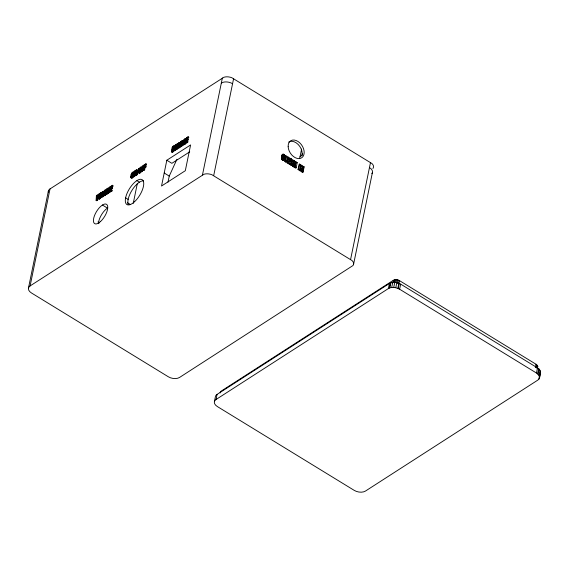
<?xml version="1.0" encoding="UTF-8"?>
<svg xmlns="http://www.w3.org/2000/svg" width="569" height="569" viewBox="0 0 569 569"><rect width="100%" height="100%" fill="white"/><g stroke="black" fill="none" stroke-linecap="round" stroke-linejoin="round"><path stroke-width="0.85" d="M98.608 198.652C101.858 198.133 102.32 188.695 98.963 194.975C95.955 203.503 105.087 195.743 101.054 192.756M133.637 172.692C132.435 170.544 130.258 175.921 130.706 177.115C131.88 179.313 134.092 173.879 133.637 172.692L134.192 173.552L133.559 173.168M134.263 173.076L133.551 172.094M141.311 167.748C140.116 165.593 137.94 170.977 138.388 172.172C139.561 174.37 141.773 168.936 141.311 167.748L141.944 168.132L141.603 169.903M141.944 168.132L141.062 167.051M139.014 172.556C139.142 174.334 141.34 171.98 141.34 171.063L140.714 170.679M179.569 146.795L180.636 141.596L182.585 140.586L182.621 145.628L181.781 146.169L181.141 145.778L181.162 143.722L180.394 146.261L179.569 146.795L180.209 147.179L181.027 146.653L181.347 145.081M171.987 151.454C172.322 153.417 174.676 150.365 174.427 149.234L173.787 148.85L172.99 149.363C171.923 153.758 171.767 145.6 174.043 147.328M539.476 377.98C540.671 374.558 541.61 369.843 537.563 367.951L400.661 284.116C397.304 282.217 392.909 281.541 389.424 283.462L217.073 394.409L216.028 399.516A8.101 4.822 11.6 0 0 217.351 406.551L354.252 490.386A8.101 4.822 11.6 0 0 365.483 491.047L537.833 380.092C540.906 378.321 539.156 374.26 536.51 373.051L537.755 366.272L536.034 364.252L399.53 280.659L397.347 279.777L395.227 279.656L393.328 280.297L221.135 391.152A4.218 2.504 11.6 0 0 220.267 392.909M103.515 195.274C106.495 196.988 106.993 190.935 107.271 189.434L106.638 189.043C107.626 193.396 100.998 199.52 104.269 190.565L105.087 190.039L105.727 190.43M185.807 141.837L185.394 143.843L184.861 144.185L184.271 143.36C180.423 147.84 184.868 135.052 185.458 140.017L184.655 140.529L185.295 140.92L186.091 140.408L186.127 139.156L185.323 138.68M184.655 140.529C184.925 137.57 182.293 144.547 184.036 143.232L184.904 143.751L184.584 144.298L183.524 144.917L183.325 144.121M108.985 191.653L108.487 193.211L107.968 193.545L107.328 193.154L107.52 189.918L106.73 193.538L106.118 193.929L106.759 194.321L107.37 193.929L107.847 191.76M108.658 190.7L108.786 188.46L108.153 188.069L107.975 191.056L109.191 187.393L110.045 186.845L110.678 187.237L109.675 192.443L109.07 192.834L108.43 192.443L109.099 188.929L107.328 193.154M178.396 147.549L179.164 147.058L179.448 142.357L180.089 142.748L179.797 147.442L179.036 147.933L178.396 147.549L178.488 146.496L176.689 148.644L177.329 149.035L179.128 146.887L178.061 146.212L178.73 143.957L178.545 145.899L178.061 146.212M99.184 195.295L97.598 200.224L96.737 200.772L96.104 200.38L96.403 195.629L97.121 195.167L97.761 195.558M283.17 156.852L284.073 156.255L283.526 155.173L283.028 155.493L283.575 156.575L284.991 156.667C284.073 151.205 279.905 155.998 283.035 159.085L283.554 158.438L282.38 155.799L282.729 154.263M283.526 158.765L282.843 158.701L282.786 157.705L281.363 157.627C282.75 163.602 286.058 158.851 283.526 155.173M97.121 195.167L96.858 198.481L98.06 194.562L98.807 194.079L99.447 194.47M284.258 159.889C282.864 160.543 281.456 158.63 281.854 157.307M179.036 147.933L179.128 146.887M184.861 144.185L184.904 143.751M181.006 143.281L181.881 143.516L181.006 143.281L181.817 141.496L183.182 142.435L183.36 141.105L182.357 140.586M181.241 143.125L181.959 141.731M139.241 171.93C143.324 165.593 137.044 168.531 139.867 172.315M184.669 143.616L184.192 143.929L185.167 140.081M100.436 193.723C98.657 203.965 99.589 191.013 100.613 194.413L99.973 194.022M99.355 194.065L100.464 194.726L99.81 197.884L99.17 197.493M131.517 176.689C134.497 167.976 130.685 176.511 132.399 177.201M132.164 173.552L132.79 173.936L132.193 177.258M139.825 172.13L140.863 168.445M174.15 146.069L174.861 146.674L174.711 147.833L173.915 148.345L173.282 147.954L174.078 147.442C173.04 141.041 168.858 158.907 173.787 148.85M104.319 193.78L104.959 194.171C103.8 195.871 104.568 190.679 105.087 190.039M184.221 143.793L184.761 143.452L185.423 140.209L184.534 139.69M108.43 192.443L109.035 192.052L110.045 186.845M28.478 288.021L48.386 191.02M30.114 285.915L203.958 174.263A8.101 4.822 11.6 0 1 211.903 174.733L352.055 260.559A8.101 4.822 11.6 0 1 352.993 265.531L179.569 377.439A8.101 4.822 11.6 0 1 168.339 376.785L31.437 292.95A8.101 4.822 11.6 0 1 30.114 285.915L50.022 188.915L223.88 77.263A8.101 4.822 11.6 0 1 231.818 77.725L371.97 163.552A8.101 4.822 11.6 0 1 372.908 168.524M103.622 195.715L102.669 196.326L103.594 191.803L102.953 191.412L102.029 195.935L102.982 195.323L103.622 195.715L103.473 196.44L101.687 197.585L100.528 196.895M102.953 191.412L102.128 191.945L101.047 197.194L102.833 196.049L102.982 195.323M105.116 193.417L105.813 189.569L106.638 189.043M111.254 190.8L110.614 190.409L111.567 189.797L112.207 190.188L112.057 190.914L110.272 192.059L109.632 191.668L110.713 186.419L112.484 185.274L113.124 185.665L112.029 187.016L111.744 188.41L112.47 187.941L111.83 187.55L111.104 188.019L111.389 186.625L112.484 185.274M110.614 190.409L111.83 187.55M109.632 191.668L111.417 190.523L111.567 189.797M110.948 188.766L111.588 189.157L112.47 187.941M134.44 171.191L133.374 176.39L134.078 175.935L134.668 173.061L134.974 175.359L135.6 175.743L136.147 175.394L137.214 170.195L136.588 169.811L135.913 170.245L135.358 172.955L135.017 170.821L134.44 171.191L135.073 171.575L135.642 171.205L135.017 170.821M130.785 177.727C132.762 179.228 134.007 175.707 134.056 174.199M132.862 176.091L134.007 176.774L134.704 176.319L135.152 174.164M134.974 175.359L135.522 175.01L136.588 169.811M133.246 203.382L137.264 183.83M143.253 167.357L142.506 167.841L142.798 166.433L143.829 165.152L142.122 166.248L141.055 171.447L141.88 170.913L142.357 168.58L143.253 167.357L143.886 167.748L142.983 168.965L142.506 171.305L141.681 171.831L140.543 171.148M143.68 165.871L144.306 166.255L143.424 166.817L143.139 168.225L143.886 167.748M143.175 170.081L144.242 164.882L145.941 163.787L146.574 164.171L146.425 164.889L145.543 165.458L144.91 165.074L144.626 166.482L145.372 165.999L145.998 166.383L145.849 167.122L145.102 167.599L144.618 169.939L143.801 170.465L143.175 170.081L143.993 169.555L144.476 167.215L145.372 165.999M144.91 165.074L145.941 163.787M166.824 160.238L161.539 186.02L185.309 170.714L190.601 144.939L166.824 160.238L171.874 163.324L189.697 151.852M173.282 147.954L173.403 146.937M172.841 150.7L173.83 147.378M168.004 182.165L169.249 176.091L176.952 159.249M174.733 149.91L175.202 147.606L175.921 147.143L175.444 149.448L176.077 149.839L176.902 149.306L177.969 144.106L177.336 143.722L176.511 144.249L176.07 146.389L175.359 146.845L175.999 147.236L176.433 145.095L175.8 144.711L174.975 145.237L173.908 150.436L174.733 149.91L175.366 150.294L175.842 147.99L175.202 147.606M175.359 146.845L175.8 144.711M175.444 149.448L176.269 148.922L177.336 143.722M184.676 142.542L184.043 142.15L184.171 141.51L185.309 140.778L185.949 141.169M184.036 143.232L184.434 141.901L184.043 142.15M187.5 139.007L186.291 141.837L187.237 141.233L187.877 141.617L187.727 142.342L185.956 143.48L185.323 143.089L186.39 137.89L188.147 136.759L188.787 137.143L188.638 137.876L187.699 138.48L187.414 139.86L188.14 139.398L187.5 139.007L186.781 139.469L187.983 140.138L188.14 139.398M186.781 139.469L187.066 138.089L188.147 136.759M187.983 140.138L187.265 140.6L186.931 142.229L187.877 141.617M202.464 174.96L222.372 77.96M213.695 175.615L233.61 78.614M214.392 401.629L215.438 396.522A8.101 4.822 11.6 0 1 217.073 394.409M284.955 156.603L285.453 156.29L286.243 156.767L285.745 157.087L284.955 156.603L285.61 155.493L288.227 157.101L287.573 158.21L288.227 157.101M285.453 156.29L285.61 155.493M288.063 157.89L287.288 157.414L286.385 161.824L285.887 162.144L284.841 161.496L285.745 157.087M284.841 161.496L285.332 161.183L286.243 156.767M285.887 162.144L286.193 160.671M290.766 159.476L289.578 158.751L289.301 160.131L290.211 160.693L290.062 161.432L289.144 160.871L288.81 162.499L290.012 163.232L289.372 164.27L287.125 162.898L288.191 157.698L288.689 157.378L290.923 158.744L290.275 159.797L289.088 159.071M287.125 162.898L287.622 162.578L288.689 157.378M289.144 160.871L288.654 161.191L289.564 161.752L290.211 160.693M289.372 164.27L290.012 163.232M290.275 159.797L290.923 158.744M290.489 159.996L290.987 159.676L291.776 160.159L291.278 160.479L290.489 159.996L291.143 158.886L293.76 160.486L293.106 161.596L292.331 161.119L292.822 160.799L293.597 161.276M290.987 159.676L291.143 158.886M292.822 160.799L291.918 165.209L291.42 165.529L290.375 164.889L291.278 160.479M290.375 164.889L290.866 164.569L291.776 160.159M291.57 164.797L291.876 163.324M295.247 164.427L295.688 162.286L296.179 161.966L297.224 162.606L296.157 167.805L295.66 168.125L294.621 167.485L295.588 164.868L294.685 164.313L294.209 166.617L293.718 166.937L292.672 166.297L293.739 161.098L294.237 160.778L295.275 161.418L294.344 163.872M292.672 166.297L293.17 165.977L294.237 160.778M293.718 166.937L294.031 165.401M294.621 167.485L295.588 164.868M296.179 161.966L295.745 164.107L294.842 163.552M299.351 158.573A10.128 6.956 57.2 0 0 300.041 156.674L301.598 149.064M298.042 169.583L299.109 164.384L299.607 164.064L300.645 164.704L299.571 169.903L299.081 170.216L298.042 169.583L298.54 169.263L299.607 164.064M300.041 156.674L302.039 155.387L302.388 153.694M301.84 168.047L301.25 170.928L300.752 171.248L299.863 170.7L300.93 165.501L301.428 165.181L302.153 165.629L302.736 169.029L303.291 166.319L304.152 166.845L303.078 172.051L302.587 172.364L301.89 171.945L301.342 168.367L301.84 168.047L302.388 171.625L303.078 172.051M299.863 170.7L300.361 170.38L301.428 165.181M302.516 167.997L303.291 166.319M302.587 172.364L303.654 167.165L304.152 166.845M350.596 259.457L370.511 162.45M353.555 264.379L372.425 172.478M216.028 399.516L388.378 288.561L389.424 283.462M388.378 288.561L389.537 288.021L390.583 282.921M389.537 288.021L390.924 282.757M389.879 287.864L391.7 287.48L392.745 282.373M392.809 282.85L393.328 280.297M393.769 282.409L394.289 279.856M394.708 282.21L395.227 279.656M391.7 287.48L393.72 287.43L394.772 282.331M395.747 282.181L396.273 279.628M536.51 373.051L399.616 289.216L395.811 287.722L397.347 279.777M397.688 283.497L398.385 280.09M397.816 288.334L398.869 283.227M398.833 284.059L399.53 280.659M398.229 288.533L399.274 283.426M399.616 289.216L400.661 284.116M535.337 367.659L536.034 364.252M536.439 367.51L536.965 364.957M536.965 368.15L537.485 365.597M537.228 368.826L537.755 366.272M537.641 373.904L538.687 368.804M537.968 374.16L539.021 369.053M538.985 375.405L540.038 370.298M538.907 379.132L539.433 376.578M539.504 376.706L540.55 371.6M106.118 193.929L107.271 188.631L108.153 188.069M105.585 194.1L105.685 193.702M100.478 197.457L99.931 196.71M96.104 200.38L96.958 199.833L98.807 194.079M176.689 148.644L178.538 142.94L179.448 142.357M283.511 160.351L284.557 159.327M136.034 174.683L138.751 168.417L139.377 168.801L137.101 174.783L136.034 174.683L138.751 168.417M136.66 175.067L138.367 170.579M173.296 150.941L172.798 150.23M537.449 367.517L537.741 366.927M182.621 145.628L181.988 145.237L182.308 142.577M137.214 170.195L136.539 170.629L135.913 170.245M182.45 141.887L181.312 141.781M145.251 166.866L145.998 166.383M178.694 146.603L179.178 146.29L178.545 145.899M181.141 145.778L181.988 145.237M185.323 143.089L187.094 141.951L187.727 142.342M175.366 150.294L174.548 150.828L172.891 149.867M282.075 154.74L282.928 154.171M281.861 155.245L282.359 154.932M282.928 154.498L283.419 154.178M281.826 155.686L282.316 155.373M284.016 154.448L283.518 154.768L284.358 154.697M281.89 156.112L282.38 155.799M282.878 155.742L283.376 155.429M283.326 155.522L283.824 155.202M282.032 156.532L282.53 156.212M282.857 156.013L283.355 155.7M284.621 154.96L284.123 155.28L284.806 155.245M282.907 156.276L283.405 155.956M283.561 155.785L284.059 155.465M282.238 156.952L282.736 156.631M283.618 156.134L284.116 155.814M281.321 158.168L281.811 157.848M281.363 158.651L281.854 158.331M282.288 158.026L283.17 157.428M284.087 157.307L283.597 157.627L283.831 158.118M281.499 159.085L281.989 158.765M282.992 158.438L283.483 158.125M282.345 159.021L282.843 158.701M281.726 159.476L282.224 159.156M283.056 158.758L283.554 158.438M282.06 159.825L282.551 159.505M284.016 158.616L284.507 158.296M282.48 160.138L282.978 159.818M284.102 159.121L284.6 158.808M282.864 160.323L283.355 160.003M283.206 160.394L283.703 160.074M283.945 159.974L284.443 159.654M289.564 161.752L290.062 161.432M293.27 160.807L293.76 160.486M294.785 161.731L295.275 161.418M296.726 162.926L297.224 162.606M300.148 165.017L300.645 164.704M302.153 165.629L301.655 165.942L300.93 165.501M301.89 171.945L302.388 171.625M221.334 83.06L222.828 82.37A8.101 4.822 11.6 0 1 230.772 82.832L232.565 83.721M174.356 146.418L174.79 146.461M104.305 194.385L105.045 193.311L106.239 194.029M134.184 172.478L132.712 172.251M101.41 193.197L101.865 193.254M393.72 287.43L395.811 287.722M284.073 156.255L284.991 156.667M186.127 139.156L185.053 138.736M141.859 167.535L140.785 167.094M285.332 161.183L286.385 161.824M287.622 162.578L289.863 163.957M290.866 164.569L291.918 165.209M293.17 165.977L294.209 166.617M295.112 167.172L296.157 167.805M298.54 169.263L299.571 169.903M300.361 170.38L301.25 170.928M187.998 137.492L188.638 137.876M187.066 138.089L187.699 138.48M186.39 137.89L187.03 138.281M185.579 138.978L186.212 139.362M185.579 139.298L186.219 139.682M186.625 140.209L187.265 140.6M185.522 139.711L186.155 140.102M184.264 139.249L186.091 140.408M184.733 140.166L185.366 140.557M184.271 139.953L184.904 140.344M183.645 140.017L184.754 140.678M184.022 140.664L184.662 141.055M183.424 140.472L184.064 140.863M184.171 141.51L184.811 141.901M182.585 140.586L183.36 141.105M182.763 141.005L183.403 141.389M183.126 141.503L183.759 141.887M181.682 140.92L182.322 141.311M182.706 141.453L183.346 141.845M184.32 142.449L184.961 142.84M184.207 142.876L184.847 143.26M181.817 141.496L182.571 141.937M184.761 143.452L185.394 143.843M181.589 141.603L182.229 141.994M181.924 142.03L182.557 142.421M183.552 142.968L184.185 143.36M183.773 143.488L184.761 144.028M180.636 141.596L181.276 141.98M183.503 143.345L184.136 143.737M182.151 142.819L182.784 143.21M183.951 143.907L184.584 144.298M181.952 143.061L182.585 143.452M183.737 144.142L184.377 144.533M183.488 144.334L184.128 144.725M182.677 144.121L183.31 144.512M183.133 144.519L183.773 144.903M182.741 144.398L183.524 144.917M178.538 142.94L179.178 143.331M180.394 146.261L181.027 146.653M179.164 147.058L179.797 147.442M177.848 146.909L178.488 147.3M173.986 145.977L174.626 146.368M177.464 148.146L178.097 148.537M173.723 146.027L174.861 146.674M174.228 146.603L174.868 146.987M173.346 146.233L173.979 146.624M174.171 147.008L174.804 147.392M172.933 146.546L173.566 146.93M173.196 146.987L174.711 147.833M176.269 148.922L176.902 149.306M172.933 147.243L174.014 147.855M172.315 147.3L173.424 147.961M172.692 147.947L173.325 148.338M172.101 147.734L172.741 148.125M173.701 149.277L174.334 149.668M173.588 149.725L174.221 150.116M173.239 150.55L173.872 150.934M172.976 150.92L173.616 151.311M172.656 151.262L173.289 151.653M172.251 151.567L172.884 151.959M171.859 151.774L172.492 152.158M171.418 151.688L172.222 152.193M164.206 173.004L169.249 176.091M145.792 164.505L146.425 164.889M144.242 164.882L144.867 165.266M145.223 166.738L145.849 167.122M144.476 167.215L145.102 167.599M142.798 166.433L143.424 166.817M142.122 166.248L142.748 166.632M143.103 168.097L143.729 168.481M141.311 167.386L141.944 167.77M140.394 167.307L141.02 167.691M142.357 168.58L142.983 168.965M143.993 169.555L144.618 169.939M141.24 168.225L141.866 168.609M140.451 168.004L141.076 168.388M140.237 168.061L141.126 168.573M140.458 168.502L141.084 168.893M139.995 168.303L140.621 168.687M139.377 168.346L140.472 168.993M139.746 168.957L140.379 169.349M139.156 168.773L139.789 169.157M140.842 170.159L141.468 170.544M141.88 170.913L142.506 171.305M139.86 171.319L140.948 171.966M139.704 171.632L140.337 172.016M139.241 171.418L139.874 171.802M140.045 171.98L140.678 172.364M139.199 171.746L140.081 172.258M139.711 172.329L140.337 172.713M139.298 172.642L139.924 173.026M138.388 172.535L139.54 173.232M138.466 172.777L139.263 173.268M133.381 171.994L134.007 172.379M133.103 172.044L134.263 172.713M136.468 174.399L137.101 174.783M131.965 172.898L132.598 173.282M135.522 175.01L136.147 175.394M132.314 173.246L132.94 173.63M132.072 173.908L132.698 174.292M133.16 175.11L133.793 175.494M131.311 174.185L131.937 174.576M134.078 175.935L134.704 176.319M133.032 175.622L133.658 176.006M131.176 174.697L131.809 175.088M132.271 175.906L132.897 176.29M132.641 176.525L133.274 176.909M131.567 176.362L132.193 176.746M132.371 176.923L132.997 177.308M131.56 176.874L132.655 177.656M130.778 176.639L131.411 177.023M136.88 180.622L139.419 182.172M130.706 177.115L131.332 177.5M131.617 177.585L132.243 177.969M130.706 177.485L131.859 178.175M112.335 186.013L112.975 186.404M111.389 186.625L112.029 187.016M110.713 186.419L111.346 186.81M111.68 188.296L112.321 188.688M109.191 187.393L109.831 187.784M125.607 197.848L128.146 199.399M111.417 190.523L112.057 190.914M107.271 188.631L107.911 189.022M127.442 202.699L130.457 204.548M109.035 192.052L109.675 192.443M104.269 190.565L104.909 190.956M107.847 192.82L108.487 193.211M105.898 192.635L106.538 193.026M106.73 193.538L107.37 193.929M105.77 193.161L106.403 193.552M105.393 194.072L106.033 194.463M105.123 194.456L105.763 194.847M104.269 194.143L105.158 194.74M104.781 194.811L105.421 195.203M100.77 192.806L101.951 193.488M103.451 194.648L104.091 195.039M104.362 195.124L105.002 195.516M101.31 193.46L101.951 193.851M103.444 195.025L104.596 195.729M101.232 193.944L101.872 194.335M99.966 193.325L100.606 193.716M100.222 193.78L101.126 194.299M102.833 196.049L103.473 196.44M99.731 194.683L100.364 195.075M100.834 195.9L101.474 196.291M98.963 194.975L99.596 195.366M98.06 194.562L98.7 194.954M100.699 196.419L101.339 196.81M98.828 195.487L99.468 195.878M100.308 197.336L100.948 197.728M99.219 197.173L99.86 197.564M96.403 195.629L97.043 196.021M100.03 197.735L100.67 198.126M99.689 198.09L100.329 198.481M98.352 197.927L99.241 199.043M99.269 198.403L99.909 198.794M98.352 198.297L99.518 199.001M98.43 198.545L99.07 198.937M96.958 199.833L97.598 200.224M102.413 205.025L107.47 208.119A11.344 4.723 -58.7 0 0 98.48 223.66M97.96 221.995L99.468 222.927M104.319 195.779L104.084 195.416M369.466 167.556L370.924 168.659A8.101 4.822 11.6 0 1 371.863 173.63M48.365 192.294A8.101 4.822 11.6 0 1 50.022 188.915M128.16 204.378A14.588 6.095 -58.5 0 1 132.428 189.598A14.588 6.095 -58.5 0 1 143.559 180.842M288.696 142.065A10.128 6.956 57.2 0 1 298.106 144.412A10.128 6.956 57.2 0 1 302.039 155.387M100.621 221.433A11.344 4.737 -58.5 0 0 106.78 204.484A11.344 4.737 -58.5 0 0 94.362 215.978A11.344 4.737 -58.5 0 0 100.621 221.433M134.554 201.718A14.588 6.095 -58.5 0 0 142.492 179.925A14.588 6.095 -58.5 0 0 126.524 194.676A14.588 6.095 -58.5 0 0 134.554 201.718M288.156 146.717A10.128 6.949 57.1 0 0 300.553 158.346A10.128 6.949 57.1 0 0 299.771 142.862A10.128 6.949 57.1 0 0 288.156 146.717"/></g></svg>
